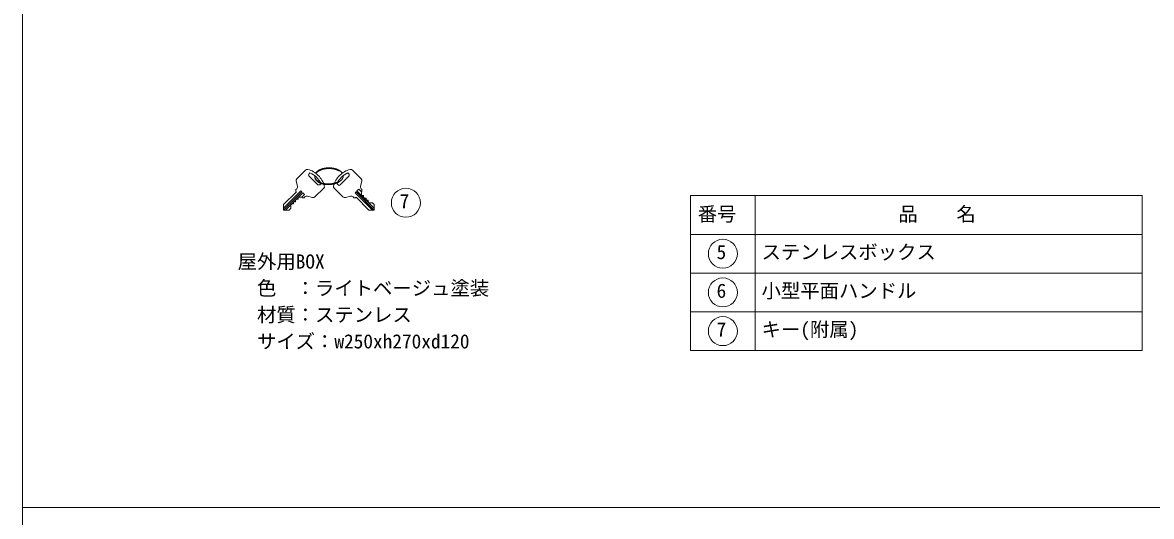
# Model space of a CAD drawing. Units: millimetres, scale not verified. Extents: x -82016 to 4150, y -1714 to 4021.
# Drawn here: x -3850 to -2100, y 501 to 1266 of the extents above; entities that cross this region are included whole.
import ezdxf
from ezdxf.enums import TextEntityAlignment as Align

# ---------------------------------------------------------------- set-up
doc = ezdxf.new("R2010")
doc.units = ezdxf.units.MM
doc.header["$LTSCALE"] = 2
doc.linetypes.add('USER2', pattern=[4.5, 3, -1.5])
for name, color, linetype, lineweight in [('0-4_WAKU', 7, 'Continuous', 18), ('0-5_moji', 7, 'Continuous', 18), ('0-9_KANAMONO', 4, 'Continuous', 18), ('0-A__F-0_', 7, 'Continuous', 18)]:
    doc.layers.add(name, color=color, linetype=linetype, lineweight=lineweight)
doc.styles.add('ＭＳ ゴシック', font='')
doc.styles.get('ＭＳ ゴシック').set_extended_font_data('MS Gothic')

msp = doc.modelspace()

# ---------------------------------------------------------------- linework, layer by layer
at = {"layer": '0-4_WAKU'}
msp.add_line((-3849.731, 514.6), (4150.269, 514.6), dxfattribs=at)
msp.add_lwpolyline([(-3849.731, -1713.733), (4150.269, -1713.733), (4150.269, 4021.267), (-3849.731, 4021.267)], close=True, dxfattribs=at)
at = {"layer": '0-5_moji', "color": 2}
for p, q in [((-2814.355, 998.081), (-2114.355, 998.081)), ((-2814.355, 758.081), (-2814.355, 998.081)), ((-2714.355, 998.081), (-2714.355, 758.081)), ((-2114.355, 998.081), (-2114.355, 758.081)), ((-2814.355, 938.081), (-2114.355, 938.081)), ((-2814.355, 878.081), (-2114.355, 878.081)), ((-2814.355, 818.081), (-2114.355, 818.081)), ((-2814.355, 758.081), (-2114.355, 758.081))]:
    msp.add_line(p, q, dxfattribs=at)
at = {"layer": '0-5_moji'}
for centre in [(-3255.636, 987.064), (-2764.355, 908.081), (-2764.355, 848.081), (-2764.355, 788.081)]:
    msp.add_circle(centre, 22.5, dxfattribs=at)
at = {"layer": '0-9_KANAMONO'}
for p, q in [((-3411.351, 1037.786), (-3424.859, 1024.278)), ((-3404.331, 1033.491), (-3406.234, 1031.589)), ((-3343.464, 1031.589), (-3345.366, 1033.491)), ((-3324.839, 1024.278), (-3338.347, 1037.786)), ((-3425.894, 1020.414), (-3423.802, 1012.606)), ((-3389.263, 1014.618), (-3387.361, 1016.521)), ((-3362.337, 1016.521), (-3360.434, 1014.618)), ((-3325.895, 1012.606), (-3323.803, 1020.414)), ((-3396.575, 995.993), (-3383.066, 1009.501)), ((-3366.631, 1009.501), (-3353.123, 995.993)), ((-3408.246, 997.05), (-3400.438, 994.958)), ((-3349.259, 994.958), (-3341.452, 997.05))]:
    msp.add_line(p, q, dxfattribs=at)
for points in [[(-3406.234, 1028.76), (-3392.092, 1014.618), (-3389.263, 1014.618)], [(-3357.606, 1014.618), (-3343.464, 1028.76), (-3343.464, 1031.589)], [(-3424.837, 1008.743), (-3426.033, 1007.547), (-3426.033, 1004.719), (-3425.326, 1004.012), (-3445.125, 984.213), (-3445.125, 975.727), (-3436.64, 975.727), (-3433.869, 978.498), (-3433.869, 984.155), (-3432.532, 985.491), (-3429.704, 985.491), (-3429.704, 988.32), (-3426.876, 988.32), (-3426.876, 991.148), (-3425.326, 992.698), (-3422.497, 992.698), (-3422.497, 995.526), (-3416.841, 995.526), (-3416.133, 994.819), (-3413.305, 994.819), (-3412.11, 996.015)], [(-3445.125, 975.727), (-3416.841, 1004.012), (-3418.255, 1005.426), (-3445.125, 978.556)], [(-3416.841, 995.526), (-3412.598, 999.769), (-3415.426, 1002.597), (-3442.296, 975.727)], [(-3337.588, 996.015), (-3336.393, 994.819), (-3333.564, 994.819), (-3332.857, 995.526), (-3313.058, 975.727), (-3304.573, 975.727), (-3304.573, 984.213), (-3307.344, 986.984), (-3313.001, 986.984), (-3314.337, 988.32), (-3314.337, 991.148), (-3317.165, 991.148), (-3317.165, 993.977), (-3319.994, 993.977), (-3321.543, 995.526), (-3321.543, 998.355), (-3324.372, 998.355), (-3324.372, 1004.012), (-3323.665, 1004.719), (-3323.665, 1007.547), (-3324.86, 1008.743)], [(-3304.573, 975.727), (-3332.857, 1004.012), (-3334.271, 1002.597), (-3307.401, 975.727)], [(-3324.372, 1004.012), (-3328.615, 1008.254), (-3331.443, 1005.426), (-3304.573, 978.556)]]:
    msp.add_lwpolyline(points, dxfattribs=at)
for centre, radius, start, end in [((-3408.522, 1034.957), 4, 74.65955, 135), ((-3417.076, 1003.776), 36.333, 45, 74.65955), ((-3417.076, 1003.776), 32.333, 45, 66.78557), ((-3332.621, 1003.776), 36.333, 105.34045, 135), ((-3332.621, 1003.776), 32.333, 113.21443, 135), ((-3341.175, 1034.957), 4, 45, 105.34045), ((-3422.03, 1021.449), 4, 135, 195), ((-3404.82, 1030.175), 2, 135, 225), ((-3417.076, 1003.776), 32.333, 23.21443, 45), ((-3417.076, 1003.776), 36.333, 15.34045, 45), ((-3332.621, 1003.776), 36.333, 135, 164.65955), ((-3332.621, 1003.776), 32.333, 135, 156.78557), ((-3327.667, 1021.449), 4, 345, 45), ((-3427.666, 1011.571), 4, 315, 15), ((-3385.895, 1012.33), 4, 315, 15.34045), ((-3363.803, 1012.33), 4, 164.65955, 225), ((-3359.02, 1016.032), 2, 225, 315), ((-3322.032, 1011.571), 4, 165, 225), ((-3409.281, 993.186), 4, 75, 135), ((-3399.403, 998.822), 4, 255, 315), ((-3350.295, 998.822), 4, 225, 285), ((-3340.417, 993.186), 4, 45, 105)]:
    msp.add_arc(centre, radius, start, end, dxfattribs=at)
at = {"layer": '0-9_KANAMONO', "linetype": 'USER2'}
for centre, radius, start, end in [((-3386.361, 1027.077), 10.845, 133.82578, 147.02553), ((-3386.361, 1026.077), 10.845, 133.82578, 142.8008), ((-3382.212, 1022.884), 16.742, 119.4236, 134.13461), ((-3382.212, 1021.884), 16.742, 119.4236, 134.13461), ((-3378.065, 1015.698), 25.04, 108.45497, 119.61063), ((-3378.065, 1014.698), 25.04, 108.45497, 119.61063), ((-3375.632, 1008.446), 32.688, 98.4225, 108.47645), ((-3375.632, 1007.446), 32.688, 98.4225, 108.47645), ((-3374.906, 1004.191), 37.004, 89.91198, 98.57049), ((-3374.906, 1003.191), 37.004, 89.91198, 98.57049), ((-3374.879, 1003.013), 38.182, 81.56327, 89.95426), ((-3374.879, 1002.013), 38.182, 81.56327, 89.95426), ((-3374.038, 1008.56), 32.571, 71.50548, 81.59557), ((-3374.038, 1007.56), 32.571, 71.50548, 81.59557), ((-3371.611, 1015.746), 24.987, 60.37751, 71.5569), ((-3371.611, 1014.746), 24.987, 60.37751, 71.5569), ((-3367.609, 1022.719), 16.947, 45.95476, 60.48703), ((-3363.369, 1027.053), 10.884, 32.98411, 46.13581), ((-3389.144, 1028.431), 7.75, 175.64326, 179.73157), ((-3389.144, 1027.431), 7.75, 168.9127, 179.73157), ((-3389.117, 1028.509), 7.777, 180.31103, 204.77441), ((-3389.117, 1027.509), 7.777, 180.31103, 204.77441), ((-3386.329, 1029.881), 10.884, 205.17845, 226.13581), ((-3386.329, 1028.881), 10.884, 205.17845, 226.13581), ((-3382.089, 1034.215), 16.947, 225.95476, 240.48703), ((-3382.089, 1033.215), 16.947, 225.95476, 240.48703), ((-3378.79, 1041.573), 24.987, 242.21464, 253.39403), ((-3378.79, 1040.573), 24.987, 242.21464, 253.39403), ((-3376.594, 1048.832), 32.571, 253.34261, 263.4327), ((-3376.594, 1047.832), 32.571, 253.34261, 263.4327), ((-3375.931, 1054.404), 38.182, 263.40041, 271.79139), ((-3375.931, 1053.404), 38.182, 263.40041, 271.79139), ((-3375.867, 1053.228), 37.004, 271.74911, 280.40762), ((-3375.867, 1052.228), 37.004, 271.74911, 280.40762), ((-3375.004, 1048.997), 32.688, 280.25964, 290.31358), ((-3375.004, 1047.997), 32.688, 280.25964, 290.31358), ((-3372.677, 1042.618), 25.898, 290.38459, 301.20201), ((-3372.677, 1041.618), 25.898, 290.38459, 301.20201), ((-3367.485, 1034.05), 16.742, 299.4236, 314.13461), ((-3363.336, 1029.857), 10.845, 313.82578, 334.85996), ((-3360.554, 1028.503), 7.75, 335.18299, 359.73157), ((-3360.58, 1028.425), 7.777, 0.31103, 4.38354)]:
    msp.add_arc(centre, radius, start, end, dxfattribs=at)
at = {"layer": '0-A__F-0_'}
msp.add_line((-3849.731, -402.066), (-3849.731, 2267.934), dxfattribs=at)

# ---------------------------------------------------------------- texts
at = {"layer": '0-5_moji', "style": 'ＭＳ ゴシック'}
for s, p in [('7', (-3265.382, 972.064)), ('番号', (-2803.34, 951.949)), ('品\u3000\u3000名', (-2492.324, 951.949)), ('屋外用BOX', (-3516.403, 878.381)), ('5', (-2774.101, 893.081)), ('ステンレスボックス', (-2704.355, 893.081)), ('色  ：ライトベージュ塗装', (-3486.403, 837.131)), ('6', (-2774.101, 833.081)), ('小型平面ハンドル', (-2704.355, 833.081)), ('材質：ステンレス', (-3486.403, 795.881)), ('キー(附属)', (-2704.355, 773.081)), ('7', (-2774.101, 773.081)), ('サイズ：w250xh270xd120', (-3486.403, 754.631))]:
    msp.add_text(s, height=21.99, dxfattribs=at).set_placement(p, align=Align.BOTTOM_LEFT)

doc.saveas('drawing.dxf')
